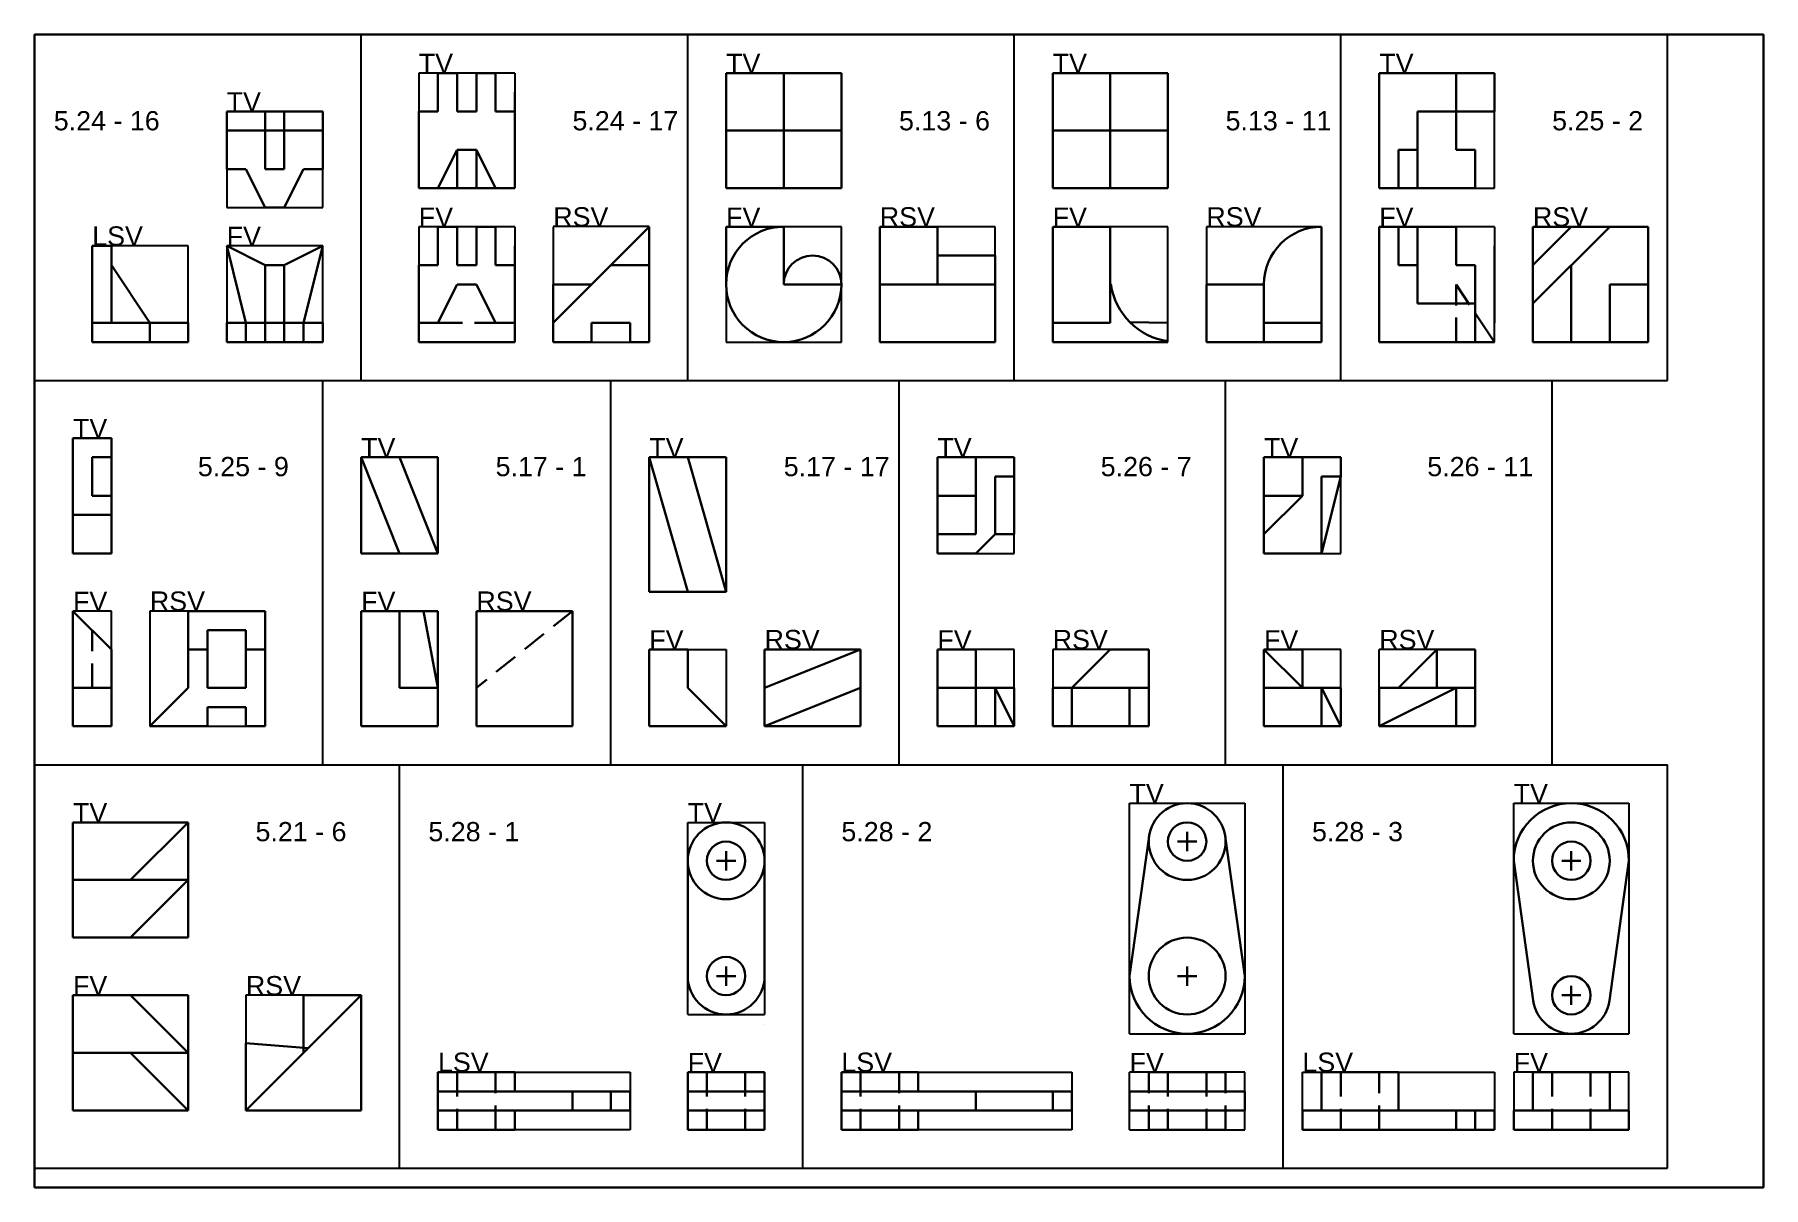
# Model space of a CAD drawing. Header units: millimetres. Extents: x 0 to 900, y 0 to 600.
import ezdxf

# ---------------------------------------------------------------- set-up
doc = ezdxf.new("R2010")
doc.units = ezdxf.units.MM
doc.header["$PDMODE"] = 2
doc.header["$PDSIZE"] = 5
doc.linetypes.add('DASHED', pattern=[19.05, 12.7, -6.35])
doc.styles.get("Standard").update_dxf_attribs({"font": 'arial.ttf'})

msp = doc.modelspace()

# ---------------------------------------------------------------- linework, layer by layer
for p, q in [((170, 420), (170, 600)), ((340, 420), (340, 600)), ((510, 420), (510, 600)), ((680, 420), (680, 600)), ((850, 420), (850, 600)), ((0, 420), (170, 420)), ((150, 250), (150, 420)), ((170, 420), (340, 420)), ((300, 245), (300, 420)), ((340, 420), (510, 420)), ((450, 245), (450, 420)), ((510, 420), (680, 420)), ((620, 400), (620, 420)), ((680, 420), (850, 420)), ((790, 400), (790, 420)), ((620, 220), (620, 400)), ((790, 220), (790, 400)), ((150, 220), (150, 395)), ((300, 220), (300, 250)), ((450, 220), (450, 250)), ((0, 220), (150, 220)), ((150, 220), (300, 220)), ((190, 10), (190, 220)), ((300, 220), (450, 220)), ((400, 10), (400, 220)), ((450, 220), (620, 220)), ((620, 220), (850, 220)), ((650, 10), (650, 220)), ((850, 10), (850, 220)), ((0, 10), (190, 10)), ((190, 10), (400, 10)), ((400, 10), (610, 10)), ((610, 10), (850, 10))]:
    msp.add_line(p, q)
at = {"color": 2}
for p, q in [((250, 580), (200, 580)), ((200, 580), (200, 530)), ((250, 580), (250, 530)), ((360, 580), (360, 520)), ((420, 580), (360, 580)), ((420, 520), (420, 580)), ((530, 580), (530, 520)), ((590, 580), (530, 580)), ((590, 520), (590, 580)), ((760, 580), (700, 580)), ((700, 580), (700, 520)), ((760, 520), (760, 580)), ((200, 570), (200, 520)), ((250, 520), (250, 570)), ((100, 560), (100, 510)), ((150, 560), (100, 560)), ((150, 510), (150, 560)), ((200, 520), (250, 520)), ((360, 520), (420, 520)), ((530, 520), (590, 520)), ((700, 520), (760, 520)), ((100, 510), (150, 510)), ((250, 500), (200, 500)), ((200, 500), (200, 450)), ((250, 500), (250, 450)), ((320, 500.17), (270, 500.17)), ((270, 500), (270, 450)), ((320, 500), (320, 450)), ((360, 500), (360, 440)), ((420, 500), (360, 500)), ((420, 440), (420, 500)), ((440, 500), (440, 440)), ((500, 500), (440, 500)), ((500, 440), (500, 500)), ((530, 500), (530, 440)), ((590, 500), (530, 500)), ((590, 440), (590, 500)), ((610, 500), (610, 440)), ((670, 500), (610, 500)), ((670, 440), (670, 500)), ((750, 500), (700, 500)), ((700, 500), (700, 450)), ((760, 500), (710, 500)), ((760, 500), (760, 450)), ((780, 440), (780, 500)), ((780, 500), (840, 500)), ((840, 500), (840, 440)), ((30, 490), (30, 440)), ((80, 490), (30, 490)), ((80, 440), (80, 490)), ((100, 490), (100, 440)), ((150, 490), (100, 490)), ((150, 440), (150, 490)), ((200, 490), (200, 440)), ((250, 440), (250, 490)), ((270, 490), (270, 440)), ((320, 440), (320, 490)), ((700, 490), (700, 440)), ((760, 440), (760, 490)), ((30, 440), (80, 440)), ((100, 440), (150, 440)), ((200, 440), (250, 440)), ((270, 440), (320, 440)), ((360, 440), (420, 440)), ((440, 440), (500, 440)), ((530, 440), (590, 440)), ((610, 440), (670, 440)), ((700, 440), (750, 440)), ((710, 440), (760, 440)), ((780, 440), (840, 440)), ((20, 390), (20, 330)), ((40, 390), (20, 390)), ((40, 330), (40, 390)), ((170, 330), (170, 380)), ((170, 380), (210, 380)), ((210, 380), (210, 330)), ((320, 380), (320, 310)), ((360, 380), (320, 380)), ((360, 310), (360, 380)), ((510, 380), (470, 380)), ((470, 380), (470, 330)), ((510, 330), (510, 380)), ((680, 380), (640, 380)), ((640, 380), (640, 330)), ((680, 330), (680, 380)), ((20, 330), (40, 330)), ((210, 330), (170, 330)), ((470, 330), (510, 330)), ((640, 330), (680, 330)), ((320, 310), (360, 310)), ((40, 300), (20, 300)), ((20, 300), (20, 240)), ((40, 240), (40, 300)), ((120, 300), (60, 300)), ((60, 300), (60, 240)), ((120, 240), (120, 300)), ((170, 300), (170, 240)), ((210, 300), (170, 300)), ((210, 240), (210, 300)), ((230, 300), (230, 240)), ((280, 300), (230, 300)), ((280, 240), (280, 300)), ((320, 240), (320, 280)), ((320, 280), (360, 280)), ((360, 280), (360, 240)), ((380, 280), (430, 280)), ((380, 240), (380, 280)), ((430, 280), (430, 240)), ((510, 280), (470, 280)), ((470, 280), (470, 240)), ((510, 240), (510, 280)), ((580, 280), (530, 280)), ((530, 280), (530, 240)), ((580, 240), (580, 280)), ((680, 280), (640, 280)), ((640, 280), (640, 240)), ((680, 240), (680, 280)), ((750, 280), (700, 280)), ((700, 240), (700, 280)), ((750, 240), (750, 280)), ((20, 240), (40, 240)), ((60, 240), (120, 240)), ((170, 240), (210, 240)), ((230, 240), (280, 240)), ((320, 240), (360, 240)), ((430, 240), (380, 240)), ((470, 240), (510, 240)), ((530, 240), (580, 240)), ((640, 240), (680, 240)), ((700, 240), (750, 240)), ((570, 80), (570, 200)), ((570, 200), (630, 200)), ((630, 200), (630, 80)), ((770, 80), (770, 200)), ((770, 200), (830, 200)), ((830, 200), (830, 80)), ((20, 190), (20, 130)), ((80, 190), (20, 190)), ((80, 130), (80, 190)), ((340, 90), (340, 190)), ((340, 190), (380, 190)), ((380, 190), (380, 90)), ((20, 130), (80, 130)), ((20, 100), (20, 40)), ((80, 100), (20, 100)), ((80, 40), (80, 100)), ((110, 100), (110, 40)), ((170, 100), (110, 100)), ((170, 40), (170, 100)), ((170, 90), (170, 100)), ((340, 90), (375, 90)), ((375, 90), (380, 90)), ((380, 85), (380, 85)), ((810, 85), (810, 85)), ((570, 80), (625, 80)), ((625, 80), (630, 80)), ((770, 80), (825, 80)), ((825, 80), (830, 80)), ((210, 30), (210, 60)), ((210, 60), (310, 60)), ((310, 60), (310, 30)), ((380, 60), (340, 60)), ((340, 60), (340, 30)), ((380, 55), (380, 60)), ((380, 30), (380, 55)), ((420, 30), (420, 60)), ((420, 60), (540, 60)), ((540, 60), (540, 30)), ((630, 60), (570, 60)), ((570, 55), (570, 60)), ((570, 30), (570, 55)), ((610, 60), (610, 60)), ((630, 55), (630, 60)), ((630, 30), (630, 55)), ((660, 30), (660, 60)), ((660, 60), (760, 60)), ((760, 60), (760, 30)), ((830, 60), (770, 60)), ((770, 60), (770, 30)), ((830, 52.5), (830, 60)), ((830, 30), (830, 52.5)), ((20, 40), (80, 40)), ((110, 40), (170, 40)), ((310, 30), (210, 30)), ((340, 30), (380, 30)), ((540, 30), (420, 30)), ((570, 30), (630, 30)), ((760, 30), (660, 30)), ((770, 30), (830, 30))]:
    msp.add_line(p, q, dxfattribs=at)
at = {"lineweight": 30}
for p, q in [((210, 580), (210, 560)), ((220, 580), (210, 580)), ((220, 560), (220, 580)), ((230, 560), (230, 580)), ((230, 580), (240, 580)), ((240, 580), (240, 560)), ((360, 550), (360, 580)), ((360, 580), (390, 580)), ((390, 580), (390, 550)), ((390, 520), (390, 580)), ((390, 580), (420, 580)), ((420, 580), (420, 545)), ((530, 550), (530, 580)), ((530, 580), (560, 580)), ((560, 580), (560, 550)), ((590, 580), (560, 580)), ((560, 580), (560, 525)), ((590, 550), (590, 580)), ((700, 520), (700, 580)), ((700, 580), (740, 580)), ((740, 580), (740, 560)), ((760, 580), (740, 580)), ((760, 560), (760, 580)), ((100, 560), (100, 550)), ((120, 560), (100, 560)), ((100, 560), (130, 560)), ((120, 550), (120, 560)), ((130, 560), (130, 550)), ((150, 560), (130, 560)), ((150, 550), (150, 560)), ((210, 560), (200, 560)), ((200, 560), (200, 520)), ((220, 560), (230, 560)), ((250, 560), (240, 560)), ((250, 520), (250, 560)), ((740, 560), (720, 560)), ((720, 560), (720, 540)), ((740, 560), (740, 540)), ((740, 560), (760, 560)), ((100, 550), (120, 550)), ((120, 550), (100, 550)), ((100, 550), (100, 550)), ((100, 550), (100, 530)), ((130, 550), (120, 550)), ((120, 550), (150, 550)), ((120, 550), (120, 530)), ((120, 530), (120, 550)), ((130, 530), (130, 550)), ((150, 530), (150, 550)), ((390, 550), (360, 550)), ((360, 520), (360, 550)), ((390, 550), (390, 520)), ((390, 550), (420, 550)), ((420, 550), (420, 520)), ((530, 520), (530, 555)), ((560, 550), (530, 550)), ((560, 550), (590, 550)), ((560, 550), (560, 520)), ((590, 520), (590, 550)), ((210, 520), (220, 540)), ((220, 540), (230, 540)), ((220, 540), (220, 520)), ((230, 540), (240, 520)), ((230, 520), (230, 540)), ((710, 520), (710, 540)), ((710, 540), (710, 520)), ((720, 540), (710, 540)), ((720, 540), (720, 520)), ((740, 540), (750, 540)), ((750, 540), (750, 520)), ((100, 530), (110, 530)), ((110, 530), (120, 510)), ((120, 530), (130, 530)), ((130, 510), (140, 530)), ((140, 530), (150, 530)), ((560, 525), (560, 520)), ((200, 520), (210, 520)), ((210, 520), (220, 520)), ((230, 520), (220, 520)), ((220, 520), (250, 520)), ((220, 520), (230, 520)), ((390, 520), (360, 520)), ((420, 520), (385, 520)), ((385, 520), (390, 520)), ((560, 520), (530, 520)), ((560, 520), (590, 520)), ((590, 520), (585, 520)), ((585, 520), (590, 520)), ((710, 520), (700, 520)), ((720, 520), (710, 520)), ((750, 520), (715, 520)), ((120, 510), (130, 510)), ((220, 500), (210, 500)), ((210, 500), (210, 480)), ((220, 480), (220, 500)), ((240, 500), (230, 500)), ((230, 500), (230, 480)), ((240, 480), (240, 500)), ((300, 480), (320, 500)), ((320, 480), (320, 500)), ((390, 500), (360, 500)), ((360, 500), (360, 475)), ((390, 500), (390, 470)), ((440, 470), (440, 500)), ((440, 500), (470, 500)), ((470, 500), (470, 470)), ((560, 500), (530, 500)), ((530, 500), (530, 450)), ((560, 450), (560, 500)), ((670, 450), (670, 500)), ((710, 500), (700, 500)), ((700, 500), (700, 440)), ((710, 480), (710, 500)), ((710, 500), (720, 500)), ((720, 480), (720, 500)), ((720, 500), (740, 500)), ((740, 500), (740, 480)), ((780, 490), (780, 500)), ((780, 500), (790, 500)), ((780, 480), (800, 500)), ((795, 500), (780, 500)), ((780, 500), (780, 455)), ((780, 460), (820, 500)), ((780, 495), (780, 490)), ((790, 500), (800, 500)), ((810, 500), (795, 500)), ((800, 500), (820, 500)), ((820, 500), (810, 500)), ((820, 500), (840, 500)), ((840, 500), (840, 470)), ((40, 490), (30, 490)), ((30, 490), (30, 450)), ((40, 450), (40, 490)), ((120, 480), (100, 490)), ((100, 490), (110, 450)), ((150, 490), (130, 480)), ((140, 450), (150, 490)), ((320, 490), (320, 470)), ((780, 490), (780, 480)), ((40, 480), (60, 450)), ((120, 450), (120, 480)), ((120, 480), (130, 480)), ((130, 480), (130, 450)), ((210, 480), (200, 480)), ((200, 480), (200, 450)), ((230, 480), (220, 480)), ((250, 480), (240, 480)), ((250, 450), (250, 480)), ((270, 450), (300, 480)), ((300, 480), (320, 480)), ((500, 485), (470, 485)), ((470, 485), (470, 470)), ((500, 470), (500, 485)), ((720, 480), (710, 480)), ((715, 480), (720, 480)), ((720, 460), (720, 480)), ((720, 480), (720, 480)), ((740, 480), (750, 480)), ((750, 480), (750, 450)), ((780, 480), (780, 460)), ((800, 470), (800, 480)), ((220, 470), (210, 450)), ((230, 470), (220, 470)), ((240, 450), (230, 470)), ((270, 450), (270, 470)), ((270, 470), (290, 470)), ((320, 470), (320, 440)), ((360, 475), (360, 470)), ((390, 470), (420, 470)), ((440, 470), (500, 470)), ((440, 440), (440, 470)), ((470, 470), (440, 470)), ((485, 470), (500, 470)), ((500, 470), (500, 440)), ((560, 470), (560.35, 470.05)), ((560, 450), (560, 470)), ((640, 470), (610, 470)), ((610, 470), (610, 440)), ((640, 440), (640, 470)), ((800, 440), (800, 475)), ((840, 470), (820, 470)), ((820, 470), (820, 440)), ((840, 440), (840, 475)), ((840, 475), (840, 470)), ((740, 460), (720, 460)), ((740, 460), (750, 460)), ((750, 440), (750, 460)), ((750, 460), (750, 440)), ((780, 465), (780, 455)), ((30, 440), (30, 450)), ((30, 450), (60, 450)), ((30, 450), (40, 450)), ((60, 450), (40, 450)), ((80, 450), (50, 450)), ((60, 450), (60, 440)), ((80, 440), (80, 450)), ((100, 440), (100, 450)), ((100, 450), (110, 450)), ((110, 450), (110, 440)), ((110, 450), (120, 450)), ((110, 450), (140, 450)), ((120, 450), (120, 440)), ((130, 450), (120, 450)), ((120, 450), (140, 450)), ((130, 440), (130, 450)), ((140, 450), (140, 440)), ((150, 450), (140, 450)), ((150, 440), (150, 450)), ((210, 450), (200, 450)), ((200, 450), (200, 440)), ((250, 450), (240, 450)), ((250, 440), (250, 450)), ((270, 440), (270, 450)), ((310, 450), (290, 450)), ((290, 450), (290, 440)), ((310, 440), (310, 450)), ((560, 450), (530, 450)), ((530, 450), (530, 440)), ((590, 450), (570.23, 450.27)), ((640, 440), (640, 450)), ((640, 450), (670, 450)), ((670, 450), (670, 440)), ((750, 455), (760, 440)), ((780, 440), (780, 455)), ((60, 440), (30, 440)), ((30, 440), (80, 440)), ((110, 440), (100, 440)), ((120, 440), (110, 440)), ((110, 440), (130, 440)), ((140, 440), (130, 440)), ((130, 440), (150, 440)), ((200, 440), (250, 440)), ((290, 440), (270, 440)), ((310, 440), (320, 440)), ((320, 440), (310, 440)), ((500, 440), (440, 440)), ((530, 440), (590, 440)), ((610, 440), (640, 440)), ((670, 440), (640, 440)), ((700, 440), (740, 440)), ((750, 440), (740, 440)), ((760, 440), (740, 440)), ((780, 440), (800, 440)), ((800, 440), (825, 440)), ((820, 440), (840, 440)), ((40, 390), (20, 390)), ((20, 390), (20, 350)), ((40, 380), (40, 390)), ((30, 360), (30, 380)), ((30, 380), (40, 380)), ((40, 380), (40, 355)), ((170, 380), (170, 330)), ((190, 330), (170, 380)), ((190, 330), (170, 380)), ((170, 380), (190, 380)), ((210, 380), (190, 380)), ((190, 380), (210, 330)), ((210, 330), (210, 380)), ((320, 380), (320, 310)), ((340, 310), (320, 380)), ((320, 380), (340, 380)), ((360, 380), (340, 380)), ((340, 380), (360, 310)), ((340, 380), (360, 310)), ((360, 310), (360, 380)), ((470, 380), (470, 360)), ((490, 380), (470, 380)), ((490, 360), (490, 380)), ((510, 380), (490, 380)), ((510, 370), (510, 380)), ((640, 380), (640, 360)), ((660, 380), (640, 380)), ((660, 360), (660, 380)), ((680, 380), (660, 380)), ((680, 370), (680, 380)), ((500, 340), (500, 370)), ((500, 370), (510, 370)), ((500, 370), (510, 370)), ((510, 370), (510, 340)), ((670, 330), (670, 370)), ((670, 370), (680, 370)), ((680, 370), (670, 330)), ((40, 360), (30, 360)), ((40, 350), (40, 360)), ((470, 360), (490, 360)), ((490, 360), (470, 360)), ((470, 360), (470, 340)), ((490, 340), (490, 365)), ((490, 365), (490, 360)), ((640, 360), (660, 360)), ((640, 360), (640, 340)), ((640, 340), (660, 360)), ((20, 350), (40, 350)), ((20, 330), (20, 350)), ((40, 350), (40, 330)), ((470, 340), (490, 340)), ((490, 340), (470, 340)), ((470, 340), (470, 330)), ((490, 330), (500, 340)), ((510, 340), (500, 340)), ((640, 340), (640, 330)), ((40, 330), (20, 330)), ((170, 330), (180, 330)), ((180, 330), (190, 330)), ((210, 330), (190, 330)), ((470, 330), (490, 330)), ((640, 330), (670, 330)), ((320, 310), (340, 310)), ((360, 310), (340, 310)), ((20, 300), (20, 260)), ((40, 280), (20, 300)), ((80, 280), (80, 300)), ((80, 300), (120, 300)), ((120, 300), (120, 280)), ((170, 300), (170, 240)), ((190, 300), (170, 300)), ((190, 300), (200, 300)), ((190, 260), (190, 300)), ((190, 300), (200, 300)), ((210, 300), (195, 300)), ((210, 260), (202.5, 300)), ((210, 260), (210, 300)), ((230, 300), (230, 240)), ((280, 300), (230, 300)), ((280, 240), (280, 300)), ((110, 290), (90, 290)), ((90, 285), (90, 290)), ((90, 290), (110, 290)), ((110, 290), (110, 285)), ((40, 260), (40, 280)), ((80, 280), (80, 260)), ((90, 285), (90, 280)), ((90, 260), (90, 280)), ((110, 280), (110, 285)), ((110, 280), (110, 260)), ((120, 240), (120, 280)), ((320, 280), (320, 240)), ((340, 280), (320, 280)), ((340, 260), (340, 280)), ((380, 260), (430, 280)), ((380, 260), (380, 280)), ((380, 280), (430, 280)), ((430, 280), (430, 260)), ((490, 280), (470, 280)), ((470, 280), (470, 260)), ((490, 260), (490, 280)), ((540, 260), (560, 280)), ((560, 280), (580, 280)), ((580, 280), (580, 260)), ((640, 260), (640, 280)), ((640, 280), (660, 260)), ((640, 280), (660, 280)), ((660, 280), (660, 260)), ((730, 280), (710, 260)), ((730, 260), (730, 280)), ((730, 280), (750, 280)), ((750, 280), (750, 260)), ((40, 240), (40, 270)), ((20, 260), (40, 260)), ((20, 260), (20, 240)), ((80, 260), (60, 240)), ((110, 260), (90, 260)), ((190, 260), (210, 260)), ((210, 240), (210, 260)), ((360, 240), (340, 260)), ((380, 240), (430, 260)), ((380, 240), (380, 260)), ((430, 260), (430, 240)), ((470, 240), (470, 260)), ((470, 260), (490, 260)), ((490, 260), (490, 240)), ((500, 260), (490, 260)), ((490, 260), (500, 260)), ((500, 260), (490, 260)), ((500, 240), (500, 260)), ((500, 260), (510, 240)), ((510, 260), (500, 260)), ((510, 240), (510, 260)), ((540, 260), (530, 260)), ((530, 260), (530, 240)), ((540, 240), (540, 260)), ((540, 260), (570, 260)), ((580, 260), (540, 260)), ((570, 250), (570, 260)), ((570, 260), (580, 260)), ((580, 260), (580, 240)), ((640, 260), (670, 260)), ((640, 240), (640, 260)), ((660, 260), (640, 260)), ((670, 260), (670, 240)), ((670, 260), (680, 240)), ((670, 260), (680, 260)), ((680, 260), (680, 240)), ((740, 260), (700, 240)), ((740, 260), (700, 260)), ((700, 260), (700, 240)), ((710, 260), (730, 260)), ((740, 240), (740, 260)), ((740, 260), (750, 260)), ((750, 260), (750, 240)), ((90, 240), (90, 250)), ((90, 250), (110, 250)), ((110, 250), (110, 240)), ((570, 240), (570, 250)), ((20, 240), (40, 240)), ((60, 240), (90, 240)), ((110, 240), (120, 240)), ((170, 240), (210, 240)), ((180, 240), (195, 240)), ((195, 240), (190, 240)), ((230, 240), (280, 240)), ((320, 240), (360, 240)), ((430, 240), (380, 240)), ((490, 240), (470, 240)), ((470, 240), (500, 240)), ((510, 240), (500, 240)), ((500, 240), (510, 240)), ((530, 240), (540, 240)), ((570, 240), (540, 240)), ((580, 240), (570, 240)), ((670, 240), (640, 240)), ((680, 240), (670, 240)), ((700, 240), (740, 240)), ((750, 240), (740, 240)), ((20, 190), (20, 160)), ((80, 190), (20, 190)), ((50, 160), (80, 190)), ((80, 185), (80, 190)), ((80, 160), (80, 185)), ((570, 110), (580.19, 182.77)), ((630, 110), (619.81, 182.77)), ((340, 170), (340, 120)), ((380, 120), (380, 170)), ((770, 170), (780.19, 97.23)), ((830, 170), (819.81, 97.23)), ((20, 160), (50, 160)), ((20, 160), (20, 130)), ((50, 160), (80, 160)), ((80, 160), (50, 130)), ((80, 130), (80, 160)), ((20, 130), (80, 130)), ((340, 120), (340, 110)), ((380, 120), (380, 110)), ((20, 70), (20, 100)), ((20, 100), (50, 100)), ((50, 100), (80, 70)), ((80, 100), (50, 100)), ((80, 70), (80, 100)), ((110, 40), (170, 100)), ((170, 100), (140, 100)), ((140, 100), (140, 70)), ((170, 100), (170, 40)), ((170, 100), (170, 100)), ((110, 40), (110, 75)), ((110, 75), (142.5, 72.5)), ((20, 70), (20, 40)), ((50, 70), (20, 70)), ((50, 70), (80, 40)), ((50, 70), (80, 70)), ((80, 70), (80, 45)), ((140, 70), (110, 40)), ((210, 60), (250, 60)), ((210, 50), (210, 60)), ((210, 60), (210, 40)), ((250, 60), (250, 50)), ((380, 60), (340, 60)), ((340, 60), (340, 40)), ((380, 50), (380, 60)), ((420, 60), (460, 60)), ((420, 50), (420, 60)), ((420, 60), (420, 40)), ((460, 60), (460, 50)), ((580, 50), (580, 60)), ((580, 60), (620, 60)), ((620, 60), (620, 50)), ((670, 40), (670, 60)), ((670, 60), (710, 60)), ((710, 60), (710, 40)), ((780, 60), (780, 40)), ((820, 60), (780, 60)), ((820, 40), (820, 60)), ((80, 45), (80, 40)), ((250, 50), (210, 50)), ((310, 50), (250, 50)), ((250, 50), (310, 50)), ((310, 40), (310, 50)), ((310, 50), (310, 40)), ((340, 50), (380, 50)), ((380, 40), (380, 50)), ((380, 50), (380, 30)), ((460, 50), (420, 50)), ((520, 50), (460, 50)), ((460, 50), (540, 50)), ((540, 40), (540, 50)), ((570, 50), (570, 40)), ((580, 50), (570, 50)), ((570, 50), (570, 40)), ((580, 50), (620, 50)), ((630, 50), (615, 50)), ((630, 40), (630, 50)), ((630, 50), (630, 40)), ((630, 50), (630, 40)), ((630, 40), (630, 50)), ((20, 40), (80, 40)), ((170, 40), (110, 40)), ((210, 40), (310, 40)), ((210, 30), (210, 40)), ((310, 40), (250, 40)), ((250, 40), (250, 30)), ((340, 40), (380, 40)), ((340, 30), (340, 40)), ((420, 40), (520, 40)), ((420, 30), (420, 40)), ((540, 40), (460, 40)), ((460, 40), (460, 30)), ((570, 40), (630, 40)), ((580, 40), (620, 40)), ((580, 40), (580, 30)), ((620, 30), (620, 40)), ((660, 40), (760, 40)), ((660, 30), (660, 40)), ((710, 40), (670, 40)), ((760, 40), (700, 40)), ((760, 40), (760, 30)), ((780, 40), (770, 40)), ((770, 40), (770, 30)), ((780, 40), (820, 40)), ((830, 40), (815, 40)), ((830, 30), (830, 40)), ((250, 30), (210, 30)), ((380, 30), (340, 30)), ((460, 30), (420, 30)), ((580, 30), (620, 30)), ((700, 30), (660, 30)), ((760, 30), (700, 30)), ((700, 30), (760, 30)), ((770, 30), (830, 30))]:
    msp.add_line(p, q, dxfattribs=at)
at = {"color": 1, "linetype": 'DASHED', "lineweight": 30}
for p, q in [((740, 440), (740, 470)), ((740, 470), (750, 455)), ((210, 450), (240, 450)), ((280, 300), (230, 260)), ((30, 260), (30, 290)), ((30, 290), (30, 285)), ((220, 60), (220, 30)), ((240, 30), (240, 60)), ((350, 60), (350, 30)), ((370, 60), (370, 30)), ((430, 60), (430, 30)), ((450, 30), (450, 60)), ((580, 30), (580, 60)), ((590, 60), (590, 30)), ((610, 60), (610, 30)), ((620, 30), (620, 60)), ((680, 60), (680, 30)), ((700, 30), (700, 60)), ((790, 60), (790, 30)), ((810, 60), (810, 30)), ((280, 50), (280, 40)), ((300, 50), (300, 40)), ((490, 50), (490, 40)), ((530, 50), (530, 40)), ((740, 40), (740, 30)), ((750, 40), (750, 30))]:
    msp.add_line(p, q, dxfattribs=at)
at = {"linetype": 'DASHED', "lineweight": 30}
for p, q in [((80, 280), (90, 280)), ((110, 280), (120, 280))]:
    msp.add_line(p, q, dxfattribs=at)
at = {"lineweight": 30}
msp.add_lwpolyline([(0, 0), (900, 0), (900, 600), (0, 600)], close=True, dxfattribs=at)
for centre, radius in [((600, 180), 20), ((600, 180), 10), ((800, 170), 20), ((360, 170), 10), ((800, 170), 10), ((600, 110), 20), ((360, 110), 10), ((800, 100), 10)]:
    msp.add_circle(centre, radius, dxfattribs=at)
at = {"color": 7, "lineweight": 30}
msp.add_circle((360, 170), 20, dxfattribs=at)
at = {"lineweight": 30}
for centre, radius, start, end in [((390, 470), 30, 90, 0), ((670, 470), 30, 90, 180), ((405, 470), 15, 0, 180), ((595, 475), 35, 188.1301, 261.78679), ((800, 170), 30, 0, 180), ((360, 110), 20, 180, 0), ((600, 110), 30, 180, 0), ((800, 100), 20, 187.97343, 352.02657)]:
    msp.add_arc(centre, radius, start, end, dxfattribs=at)
for p in [(600, 180), (360, 170), (800, 170), (360, 110), (600, 110), (800, 100)]:
    msp.add_point(p, dxfattribs=at)

# ---------------------------------------------------------------- texts
at = {"lineweight": 35}
for s, p in [('TV', (200, 580)), ('TV', (360, 580)), ('TV', (530, 580)), ('TV', (700, 580)), ('TV', (100, 560)), ('FV', (200, 500)), ('RSV', (270, 500.17)), ('FV', (360, 500)), ('RSV', (440, 500.17)), ('FV', (530, 500)), ('RSV', (610, 500.17)), ('FV', (700, 500)), ('RSV', (780, 500.17)), ('LSV', (30, 490.17)), ('FV', (100, 490)), ('TV', (20, 390)), ('TV', (170, 380)), ('TV', (320, 380)), ('TV', (470, 380)), ('TV', (640, 380)), ('RSV', (60, 300.17)), ('RSV', (230, 300.17)), ('RSV', (380, 280.17)), ('RSV', (530, 280.17)), ('RSV', (700, 280.17)), ('TV', (570, 200)), ('TV', (770, 200)), ('TV', (20, 190)), ('TV', (340, 190)), ('FV', (20, 100)), ('RSV', (110, 100)), ('LSV', (210, 60.17)), ('FV', (340, 60)), ('LSV', (420, 60.17)), ('FV', (570, 60)), ('LSV', (660, 60.17)), ('FV', (770, 60))]:
    msp.add_text(s, height=10, dxfattribs=at).set_placement(p)
at = {"lineweight": 30}
for s, p in [('5.24 - 16', (10, 550.17)), ('5.24 - 17', (280, 550.17)), ('5.13 - 6', (450, 550.17)), ('5.13 - 11', (620, 550.17)), ('5.25 - 2', (790, 550.18)), ('5.25 - 9', (85, 370.17)), ('5.17 - 1', (240, 370.17)), ('5.17 - 17', (390, 370.17)), ('5.26 - 7', (555, 370.17)), ('5.26 - 11', (725, 370.17)), ('FV', (20, 300)), ('FV', (170, 300)), ('FV', (320, 280)), ('FV', (470, 280)), ('FV', (640, 280)), ('5.21 - 6', (115, 180.17)), ('5.28 - 1', (205, 180.17)), ('5.28 - 2', (420, 180.17)), ('5.28 - 3', (665, 180.18))]:
    msp.add_text(s, height=10, dxfattribs=at).set_placement(p)

doc.saveas('drawing.dxf')
